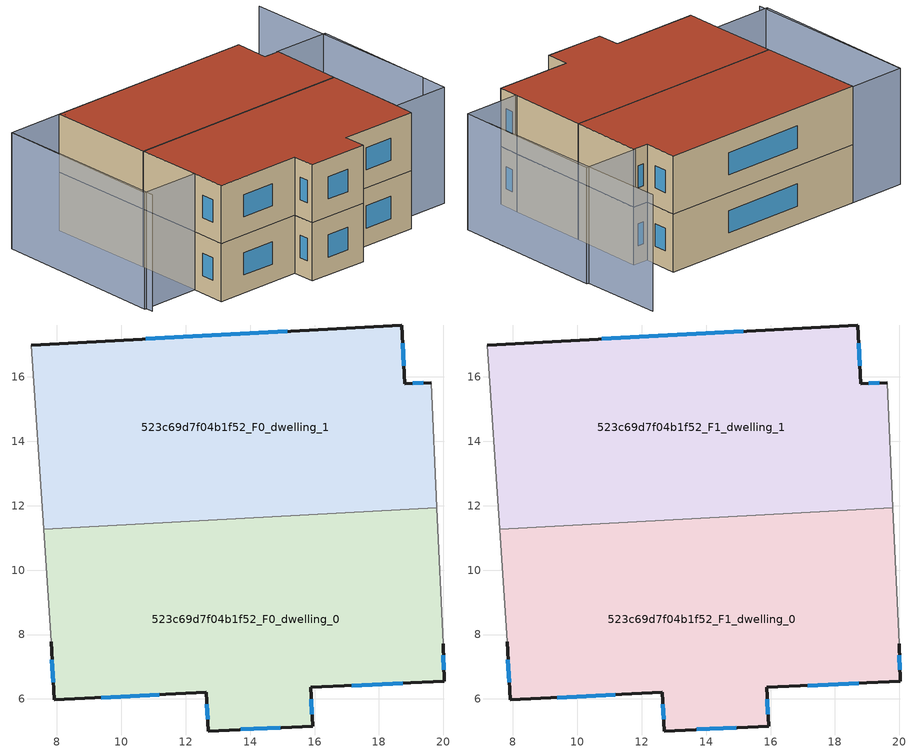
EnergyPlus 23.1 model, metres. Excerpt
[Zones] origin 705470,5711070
523c69d7f04b1f52_F0_dwelling_0
 floor ground (EU_floor_Construction): 19.8,11.93 19.99,7.72 20.02,6.55 15.88,6.36 15.94,5.16 12.7,5.01 12.64,6.21 7.91,5.97 7.82,7.77 7.59,11.27 z0
 wall outside (EU_wall_Construction): 7.82,7.77 7.91,5.97 12.64,6.21 12.7,5.01 15.94,5.16 15.88,6.36 20.02,6.55 19.99,7.72 z0:3
 wall adiabatic (EU_wall_Construction): 7.59,11.27 7.82,7.77 / 19.99,7.72 19.8,11.93 z0:3
 wall to 523c69d7f04b1f52_F0_dwelling_1 (EU_wall_Construction): 19.8,11.93 7.59,11.27 z0:3
 window (EU_Window_Construction): 13.7,5.05 14.94,5.11 / 12.66,5.84 12.68,5.38 / 9.37,6.04 11.18,6.13 / 7.85,7.21 7.88,6.53 / 20.01,6.91 20,7.36 / 17.16,6.42 18.74,6.49 / 15.92,5.53 15.9,5.99 z0.93:2.07
523c69d7f04b1f52_F0_dwelling_1
 floor ground (EU_floor_Construction): 18.7,17.61 18.79,15.79 19.62,15.82 19.8,11.93 7.59,11.27 7.21,16.99 z0
 wall outside (EU_wall_Construction): 19.62,15.82 18.79,15.79 18.7,17.61 7.21,16.99 z0:3
 wall adiabatic (EU_wall_Construction): 19.8,11.93 19.62,15.82 / 7.21,16.99 7.59,11.27 z0:3
 window (EU_Window_Construction): 19.37,15.81 19.05,15.8 / 15.16,17.42 10.76,17.18 / 18.77,16.35 18.73,17.05 z0.93:2.07
523c69d7f04b1f52_F1_dwelling_0
 floor to 523c69d7f04b1f52_F0_dwelling_0 (EU_floor_Construction): 19.8,11.93 19.99,7.72 20.02,6.55 15.88,6.36 15.94,5.16 12.7,5.01 12.63,6.21 7.91,5.97 7.82,7.77 7.59,11.27 z3
 wall outside (EU_wall_Construction): 7.82,7.77 7.91,5.97 12.64,6.21 12.7,5.01 15.94,5.16 15.88,6.36 20.02,6.55 19.99,7.72 z3:6
 wall adiabatic (EU_wall_Construction): 7.59,11.27 7.82,7.77 / 19.99,7.72 19.8,11.93 z3:6
 wall to 523c69d7f04b1f52_F1_dwelling_1 (EU_wall_Construction): 19.8,11.93 7.59,11.27 z3:6
 window (EU_Window_Construction): 13.7,5.05 14.94,5.11 / 12.66,5.84 12.68,5.38 / 9.37,6.04 11.18,6.13 / 7.85,7.21 7.88,6.53 / 20.01,6.91 20,7.36 / 17.16,6.42 18.74,6.49 / 15.92,5.53 15.9,5.99 z3.93:5.07
 roof outside (EU_roof_Construction): 20.02,6.55 19.99,7.72 19.8,11.93 7.59,11.27 7.82,7.77 7.91,5.97 12.64,6.21 12.7,5.01 15.94,5.16 15.88,6.36 z6
523c69d7f04b1f52_F1_dwelling_1
 floor to 523c69d7f04b1f52_F0_dwelling_1 (EU_floor_Construction): 18.7,17.61 18.79,15.79 19.62,15.82 19.8,11.93 7.59,11.27 7.21,16.99 z3
 wall outside (EU_wall_Construction): 19.62,15.82 18.79,15.79 18.7,17.61 7.21,16.99 z3:6
 wall adiabatic (EU_wall_Construction): 19.8,11.93 19.62,15.82 / 7.21,16.99 7.59,11.27 z3:6
 window (EU_Window_Construction): 19.37,15.81 19.05,15.8 / 15.16,17.42 10.76,17.18 / 18.77,16.35 18.73,17.05 z3.93:5.07
 roof outside (EU_roof_Construction): 19.8,11.93 19.62,15.82 18.79,15.79 18.7,17.61 7.21,16.99 7.59,11.27 z6
shading: 4.21,16.83 4.75,7.24 / 22.99,9.23 22.24,20.34 / 22.65,16 23.06,7.75 / 23.06,7.75 19.99,7.6 / 19.99,7.6 19.58,15.85 / 19.58,15.85 22.65,16 / 7.82,7.77 4.62,7.62 / 4.62,7.62 4.18,16.85 / 4.18,16.85 7.38,17 / 7.38,17 7.82,7.77 z0:6
[Building]
EU S2 Campaign: North Axis=0; Terrain=City; Solar Distribution=FullExterior
[Site:Location]
London: Latitude=51.5; Longitude=-0.5; Time Zone=0; Elevation=25
[SizingPeriod:WeatherFileDays]
AnnualSizingPeriod: Begin Month=1; Begin Day of Month=1; End Month=12; End Day of Month=31; Day of Week for Start Day=Monday; Use Weather File Daylight Saving Period=No; Use Weather File Rain and Snow Indicators=No
[MATERIAL]
EU_InternalMass_Material: Roughness=MediumRough; Thickness=0.1; Conductivity=1; Density=1800; Specific Heat=900; Thermal Absorptance=0.9; Solar Absorptance=0.7; Visible Absorptance=0.7
[MATERIAL:NOMASS] Roughness=MediumRough; Thermal Absorptance=0.9; Solar Absorptance=0.7; Visible Absorptance=0.7
Name | Thermal Resistance
EU_wall_NoMass | 0.53138
EU_roof_NoMass | 2.54466
EU_floor_NoMass | 1.96308
[WINDOWMATERIAL:SIMPLEGLAZINGSYSTEM]
EU_Window_SimpleGlazing: UFactor=4.07112; Solar Heat Gain Coefficient=0.85; Visible Transmittance=0.85
[CONSTRUCTION]
EU_wall_Construction: EU_wall_NoMass
EU_roof_Construction: EU_roof_NoMass
EU_floor_Construction: EU_floor_NoMass
EU_Window_Construction: EU_Window_SimpleGlazing
EU_InternalMass_Construction: EU_InternalMass_Material
[ZONE] Type=1; Multiplier=1; Ceiling Height=autocalculate; Floor Area=autocalculate; Part of Total Floor Area=Yes
Name | Volume
523c69d7f04b1f52_F0_dwelling_0 | 206.762
523c69d7f04b1f52_F1_dwelling_0 | 206.761
523c69d7f04b1f52_F0_dwelling_1 | 206.758
523c69d7f04b1f52_F1_dwelling_1 | 206.757
[INTERNALMASS] Construction=EU_InternalMass_Construction
Name | Zone or ZoneList | Surface Area
523c69d7f04b1f52_F0_dwelling_0_EU_InternalMass | 523c69d7f04b1f52_F0_dwelling_0 | 68.9208
523c69d7f04b1f52_F0_dwelling_1_EU_InternalMass | 523c69d7f04b1f52_F0_dwelling_1 | 68.9191
523c69d7f04b1f52_F1_dwelling_0_EU_InternalMass | 523c69d7f04b1f52_F1_dwelling_0 | 68.9208
523c69d7f04b1f52_F1_dwelling_1_EU_InternalMass | 523c69d7f04b1f52_F1_dwelling_1 | 68.9191
[OTHEREQUIPMENT] Fuel Type=Electricity; Design Level Calculation Method=Watts/Area; Power per Zone Floor Area=1; Fraction Latent=0; Fraction Radiant=0; Fraction Lost=0; Carbon Dioxide Generation Rate=0; EndUse Subcategory=EU_Step8_InternalGains
Name | Zone or ZoneList or Space or SpaceList | Schedule
EU_Step8_InternalGain_523c69d7f04b1f52_F0_dwelling_0_f000 | 523c69d7f04b1f52_F0_dwelling_0 | EU_Step8_GainSchedule_523c69d7f04b1f52_F0_dwelling_0_f000
EU_Step8_InternalGain_523c69d7f04b1f52_F0_dwelling_1_f000 | 523c69d7f04b1f52_F0_dwelling_1 | EU_Step8_GainSchedule_523c69d7f04b1f52_F0_dwelling_1_f000
EU_Step8_InternalGain_523c69d7f04b1f52_F1_dwelling_0_f000 | 523c69d7f04b1f52_F1_dwelling_0 | EU_Step8_GainSchedule_523c69d7f04b1f52_F1_dwelling_0_f000
EU_Step8_InternalGain_523c69d7f04b1f52_F1_dwelling_1_f000 | 523c69d7f04b1f52_F1_dwelling_1 | EU_Step8_GainSchedule_523c69d7f04b1f52_F1_dwelling_1_f000
[ZONEVENTILATION:DESIGNFLOWRATE] Schedule=EU_AlwaysOn; Design Flow Rate Calculation Method=AirChanges/Hour; Air Changes per Hour=0.463094; Ventilation Type=Natural; Fan Pressure Rise=0; Fan Total Efficiency=1; Constant Term Coefficient=1; Temperature Term Coefficient=0; Velocity Term Coefficient=0; Velocity Squared Term Coefficient=0; Minimum Indoor Temperature=-100; Maximum Indoor Temperature=100; Delta Temperature=-100; Minimum Outdoor Temperature=-100; Maximum Outdoor Temperature=100; Maximum Wind Speed=40
Name | Zone or ZoneList or Space or SpaceList
EU_ConstantAir_523c69d7f04b1f52_F0_dwelling_0 | 523c69d7f04b1f52_F0_dwelling_0
EU_ConstantAir_523c69d7f04b1f52_F0_dwelling_1 | 523c69d7f04b1f52_F0_dwelling_1
EU_ConstantAir_523c69d7f04b1f52_F1_dwelling_0 | 523c69d7f04b1f52_F1_dwelling_0
EU_ConstantAir_523c69d7f04b1f52_F1_dwelling_1 | 523c69d7f04b1f52_F1_dwelling_1
[HVACTEMPLATE:THERMOSTAT] Constant Heating Setpoint=20; Constant Cooling Setpoint=50
EU_HeatOnly_523c69d7f04b1f52_F0_dwelling_0; EU_HeatOnly_523c69d7f04b1f52_F0_dwelling_1; EU_HeatOnly_523c69d7f04b1f52_F1_dwelling_0; EU_HeatOnly_523c69d7f04b1f52_F1_dwelling_1
[HVACTEMPLATE:ZONE:IDEALLOADSAIRSYSTEM] System Availability Schedule=EU_AlwaysOn; Maximum Heating Supply Air Temperature=50; Minimum Cooling Supply Air Temperature=13; Maximum Heating Supply Air Humidity Ratio=0.0156; Minimum Cooling Supply Air Humidity Ratio=0.0077; Heating Limit=NoLimit; Cooling Limit=NoLimit; Heating Availability Schedule=EU_AlwaysOn; Cooling Availability Schedule=EU_CoolingOff; Dehumidification Control Type=ConstantSensibleHeatRatio; Cooling Sensible Heat Ratio=0.7; Dehumidification Setpoint=60; Humidification Control Type=None; Humidification Setpoint=30; Outdoor Air Method=None; Outdoor Air Flow Rate per Person=0.00944; Outdoor Air Flow Rate per Zone Floor Area=0; Outdoor Air Flow Rate per Zone=0; Demand Controlled Ventilation Type=None; Outdoor Air Economizer Type=NoEconomizer; Heat Recovery Type=None; Sensible Heat Recovery Effectiveness=0.7; Latent Heat Recovery Effectiveness=0.65
Name | Template Thermostat
523c69d7f04b1f52_F0_dwelling_0 | EU_HeatOnly_523c69d7f04b1f52_F0_dwelling_0
523c69d7f04b1f52_F0_dwelling_1 | EU_HeatOnly_523c69d7f04b1f52_F0_dwelling_1
523c69d7f04b1f52_F1_dwelling_0 | EU_HeatOnly_523c69d7f04b1f52_F1_dwelling_0
523c69d7f04b1f52_F1_dwelling_1 | EU_HeatOnly_523c69d7f04b1f52_F1_dwelling_1
[SIZING:ZONE] Zone Cooling Design Supply Air Temperature Input Method=SupplyAirTemperature; Zone Cooling Design Supply Air Temperature=13; Zone Heating Design Supply Air Temperature Input Method=SupplyAirTemperature; Zone Heating Design Supply Air Temperature=50; Zone Cooling Design Supply Air Humidity Ratio=0.008; Zone Heating Design Supply Air Humidity Ratio=0.008; Cooling Design Air Flow Method=DesignDay; Cooling Design Air Flow Rate=0; Cooling Minimum Air Flow per Zone Floor Area=0.000762; Cooling Minimum Air Flow=0; Cooling Minimum Air Flow Fraction=0.2; Heating Design Air Flow Method=DesignDay; Heating Design Air Flow Rate=0; Heating Maximum Air Flow per Zone Floor Area=0.002032; Heating Maximum Air Flow=0.141576; Heating Maximum Air Flow Fraction=0.3; Account for Dedicated Outdoor Air System=No; Dedicated Outdoor Air System Control Strategy=NeutralSupplyAir; Dedicated Outdoor Air Low Setpoint Temperature for Design=autosize; Dedicated Outdoor Air High Setpoint Temperature for Design=autosize; Zone Load Sizing Method=Sensible Load Only No Latent Load; Zone Latent Cooling Design Supply Air Humidity Ratio Input Method=HumidityRatioDifference; Zone Cooling Design Supply Air Humidity Ratio Difference=0.005; Zone Latent Heating Design Supply Air Humidity Ratio Input Method=HumidityRatioDifference; Zone Humidification Design Supply Air Humidity Ratio Difference=0.005
523c69d7f04b1f52_F0_dwelling_0; 523c69d7f04b1f52_F0_dwelling_1; 523c69d7f04b1f52_F1_dwelling_0; 523c69d7f04b1f52_F1_dwelling_1
[SCHEDULE:CONSTANT]
Name | Hourly Value
EU_AlwaysOn | 1
EU_CoolingOff | 0
[SCHEDULE:FILE] Column Number=1; Rows to Skip at Top=0; Number of Hours of Data=8760; Column Separator=Comma; Interpolate to Timestep=No; Minutes per Item=60; Adjust Schedule for Daylight Savings=Yes
Name | File
EU_Step8_GainSchedule_523c69d7f04b1f52_F0_dwelling_0_f000 | ../../schedules/523c69d7f04b1f52/523c69d7f04b1f52_F0_dwelling_0_f000_gain.csv
EU_Step8_GainSchedule_523c69d7f04b1f52_F0_dwelling_1_f000 | ../../schedules/523c69d7f04b1f52/523c69d7f04b1f52_F0_dwelling_1_f000_gain.csv
EU_Step8_GainSchedule_523c69d7f04b1f52_F1_dwelling_0_f000 | ../../schedules/523c69d7f04b1f52/523c69d7f04b1f52_F1_dwelling_0_f000_gain.csv
EU_Step8_GainSchedule_523c69d7f04b1f52_F1_dwelling_1_f000 | ../../schedules/523c69d7f04b1f52/523c69d7f04b1f52_F1_dwelling_1_f000_gain.csv
